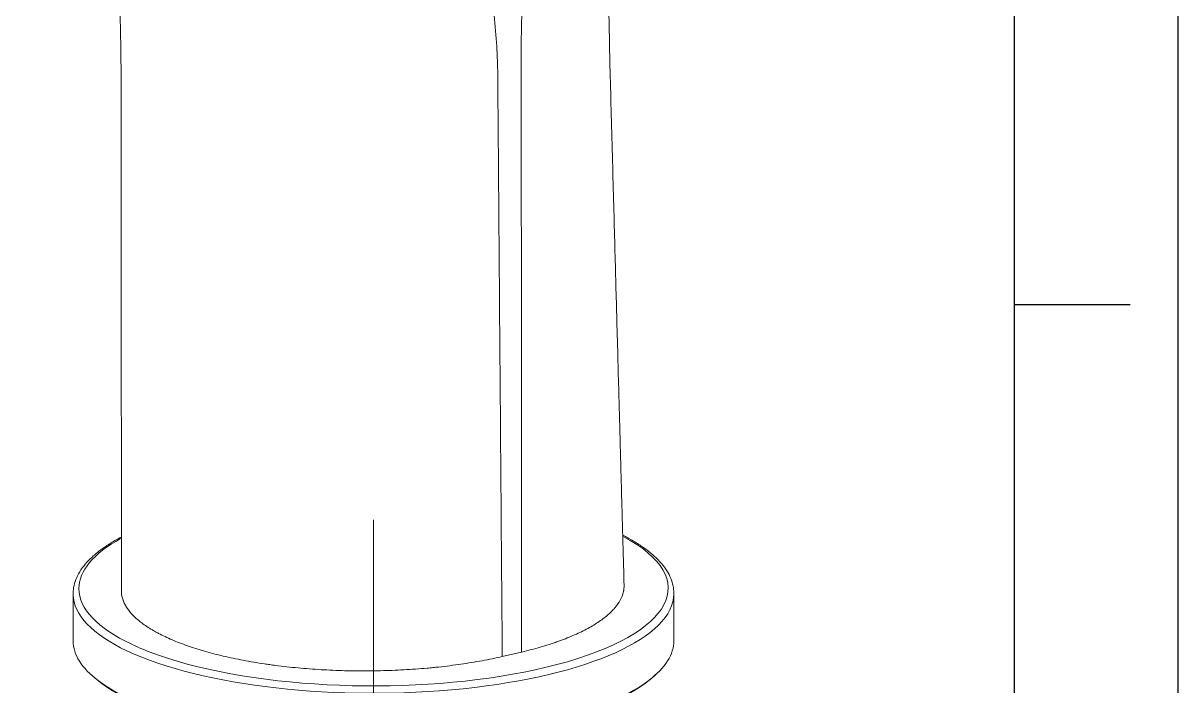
# Model space of a CAD drawing. Extents: x 9509 to 10103, y -14876 to -14456.
# Drawn here: x 10002.8 to 10102.8, y -14659.6 to -14602.2 of the extents above; entities that cross this region are included whole.
import ezdxf

# ---------------------------------------------------------------- set-up
doc = ezdxf.new("R2010")
doc.units = 0
doc.header["$MEASUREMENT"] = 0
doc.linetypes.add('CENTER', pattern=[47.5, 22, -8.5, 8.5, -8.5])
doc.linetypes.add('HIDDEN2', pattern=[4.7625, 3.175, -1.5875])
doc.layers.get('0').update_dxf_attribs({"linetype": 'CONTINUOUS'})
doc.layers.add('1', color=4, linetype='HIDDEN2')

msp = doc.modelspace()

# ---------------------------------------------------------------- linework, layer by layer
for p, q in [((10088.629, -14861.638), (10088.629, -14469.921)), ((10088.629, -14626.608), (10098.629, -14626.608))]:
    msp.add_line(p, q)
msp.add_lwpolyline([(9508.831, -14455.78), (10102.77, -14455.78), (10102.77, -14875.78), (9508.831, -14875.78)], close=True)
msp.add_point((10088.629, -14626.608))
at = {"layer": '1', "color": 1, "linetype": 'CENTER', "lineweight": 13}
msp.add_line((10033.153, -14662.128), (10033.143, -14645.239), dxfattribs=at)
at = {"layer": '1', "color": 7, "linetype": 'Continuous', "lineweight": 18}
for p, q in [((10007.147, -14651.671), (10007.149, -14655.729)), ((10059.149, -14655.696), (10059.147, -14651.638)), ((10044.291, -14657.078), (10045.966, -14656.691))]:
    msp.add_line(p, q, dxfattribs=at)
at = {"layer": '1', "color": 1, "linetype": 'Continuous', "lineweight": 13}
for centre, major_axis, start_param, end_param in [((10033.146, -14651.183), (-25.5, -0.016), 5.743871, 6.283185), ((10033.146, -14651.183), (-25.5, -0.016), 2.242173, 3.701443), ((10033.147, -14651.655), (26, 0.017), 3.146657, 3.749548), ((10033.146, -14651.183), (-25.5, -0.016), 0, 0.607956), ((10033.147, -14651.655), (26, 0.017), 3.749548, 6.281083), ((10033.146, -14651.183), (-25.5, -0.016), 0.607956, 0.840826), ((10033.149, -14655.713), (-26, -0.017), 0.410821, 2.729414)]:
    msp.add_ellipse(centre, major_axis=major_axis, ratio=0.330963, start_param=start_param, end_param=end_param, dxfattribs=at)
at = {"layer": '1', "color": 7, "linetype": 'Continuous', "lineweight": 18}
for centre, major_axis, start_param, end_param in [((10033.147, -14651.655), (26, 0.017), 3.141552, 3.146657), ((10033.149, -14655.713), (-26, -0.017), 0.000058, 0.410821), ((10033.149, -14655.713), (-26, -0.017), 2.729414, 3.141552), ((10033.146, -14651.183), (-25.5, -0.016), 0.840826, 2.242173), ((10033.149, -14655.901), (25.8, 0.016), 3.525023, 5.974974)]:
    msp.add_ellipse(centre, major_axis=major_axis, ratio=0.330963, start_param=start_param, end_param=end_param, dxfattribs=at)
for points, degree, knots in [([(10054.837, -14650.887), (10054.813, -14650.035), (10054.764, -14648.264), (10054.694, -14645.714), (10054.63, -14643.378), (10054.577, -14641.467), (10054.535, -14639.938), (10054.499, -14638.617), (10054.452, -14636.891), (10054.387, -14634.513), (10054.301, -14631.37), (10054.212, -14628.113), (10054.122, -14624.804), (10054.033, -14621.504), (10053.937, -14617.945), (10053.834, -14614.147), (10053.729, -14610.27), (10053.626, -14606.504), (10053.546, -14602.909), (10053.497, -14599.547), (10053.481, -14596.434), (10053.522, -14593.698), (10053.588, -14591.573), (10053.657, -14589.98), (10053.715, -14588.841), (10053.773, -14587.85), (10053.834, -14586.903), (10053.914, -14585.754), (10054.031, -14584.193), (10054.199, -14582.12), (10054.427, -14579.574), (10054.728, -14576.56), (10055.117, -14573.084), (10055.612, -14569.155), (10056.233, -14564.781), (10057.002, -14559.972), (10057.943, -14554.74), (10058.674, -14551.121), (10059.075, -14549.244)], 3, [0, 0, 0, 0, 0.024554, 0.05107, 0.07351, 0.091872, 0.106157, 0.117559, 0.129934, 0.15591, 0.186144, 0.220635, 0.249906, 0.281671, 0.315929, 0.352681, 0.391358, 0.427908, 0.46153, 0.495523, 0.525883, 0.552604, 0.575686, 0.588336, 0.599553, 0.609342, 0.617734, 0.627784, 0.64372, 0.664456, 0.689978, 0.720265, 0.755293, 0.79503, 0.83943, 0.888441, 0.941992, 1, 1, 1, 1]), ([(10045.966, -14656.691), (10045.95, -14631.869), (10045.934, -14607.047), (10045.932, -14604.096), (10045.937, -14603.649), (10045.956, -14601.926), (10046.205, -14596.833), (10046.645, -14593.332), (10046.966, -14590.78), (10047.637, -14586.404), (10048.162, -14582.979), (10048.771, -14579.473), (10051.186, -14565.58), (10054.69, -14551.803)], 2, [0, 0, 0, 0.477317, 0.477317, 0.509985, 0.509985, 0.542653, 0.607988, 0.607988, 0.673323, 0.673323, 0.738659, 0.738659, 1, 1, 1]), ([(10044.291, -14657.078), (10044.262, -14653.394), (10044.234, -14649.709), (10044.177, -14642.341), (10044.148, -14638.657), (10044.091, -14631.29), (10044.062, -14627.606), (10044.019, -14622.08), (10044.005, -14620.238), (10043.984, -14617.475), (10043.977, -14616.553), (10043.963, -14614.711), (10043.956, -14613.79), (10043.942, -14611.948), (10043.934, -14611.027), (10043.923, -14609.646), (10043.917, -14608.956), (10043.912, -14608.265), (10043.909, -14607.804), (10043.907, -14607.574), (10043.904, -14607.113), (10043.903, -14606.883), (10043.897, -14606.423), (10043.893, -14606.194), (10043.88, -14605.736), (10043.872, -14605.508), (10043.852, -14605.054), (10043.841, -14604.827), (10043.779, -14603.694), (10043.641, -14601.895), (10043.422, -14600.125), (10043.227, -14598.808), (10043.157, -14598.371), (10043.007, -14597.5), (10042.927, -14597.066), (10042.67, -14595.771), (10042.477, -14594.915), (10042.155, -14593.643), (10042.042, -14593.221), (10041.895, -14592.695), (10041.865, -14592.59), (10041.804, -14592.38), (10041.774, -14592.276), (10041.681, -14591.962), (10041.618, -14591.754), (10041.296, -14590.719), (10041.019, -14589.904), (10040.423, -14588.303), (10040.106, -14587.516), (10039.599, -14586.357), (10039.425, -14585.974), (10039.201, -14585.5), (10039.156, -14585.405), (10039.066, -14585.217), (10039.02, -14585.123), (10038.882, -14584.841), (10038.417, -14583.909), (10037.923, -14583.006), (10037.1, -14581.599), (10036.241, -14580.23), (10035.314, -14578.934), (10033.872, -14577.045), (10032.842, -14575.86), (10031.193, -14574.194), (10030.625, -14573.657), (10029.967, -14573.075), (10029.894, -14573.011), (10029.746, -14572.883), (10029.525, -14572.693), (10029.005, -14572.255), (10028.552, -14571.894), (10027.637, -14571.189), (10027.015, -14570.742), (10025.746, -14569.895), (10025.099, -14569.494), (10023.782, -14568.739), (10022.441, -14568.03), (10021.052, -14567.413), (10019.638, -14566.843), (10018.919, -14566.581), (10018.005, -14566.283), (10017.821, -14566.225), (10017.545, -14566.14), (10017.452, -14566.112), (10017.267, -14566.057), (10016.804, -14565.921), (10016.339, -14565.796), (10015.217, -14565.514), (10014.464, -14565.352), (10012.946, -14565.077), (10011.417, -14564.853), (10009.866, -14564.729), (10008.304, -14564.654), (10007.517, -14564.642), (10005.933, -14564.668), (10005.135, -14564.707), (10003.93, -14564.802), (10003.527, -14564.84), (10003.021, -14564.896), (10002.92, -14564.908), (10002.717, -14564.932), (10002.616, -14564.944), (10002.312, -14564.982), (10001.703, -14565.063), (10001.095, -14565.159), (10000.283, -14565.298), (9999.878, -14565.375), (9999.269, -14565.498), (9999.066, -14565.541), (9998.66, -14565.629), (9998.458, -14565.674), (9998.052, -14565.766), (9997.849, -14565.813), (9997.443, -14565.906), (9996.835, -14566.048), (9996.226, -14566.192), (9995.415, -14566.383), (9995.009, -14566.479), (9993.792, -14566.767), (9992.98, -14566.958), (9990.546, -14567.532), (9988.923, -14567.915), (9984.054, -14569.062), (9980.808, -14569.825), (9971.07, -14572.113), (9964.578, -14573.637), (9958.086, -14575.159)], 3, [0, 0, 0, 0, 0.0625, 0.0625, 0.125, 0.125, 0.1875, 0.1875, 0.21875, 0.21875, 0.234375, 0.234375, 0.25, 0.25, 0.265625, 0.265625, 0.273437, 0.277344, 0.277344, 0.28125, 0.28125, 0.285156, 0.285156, 0.289062, 0.289062, 0.292969, 0.292969, 0.296875, 0.296875, 0.3125, 0.328125, 0.328125, 0.335937, 0.335937, 0.34375, 0.34375, 0.359375, 0.359375, 0.367187, 0.367187, 0.369141, 0.369141, 0.371094, 0.371094, 0.375, 0.375, 0.390625, 0.390625, 0.40625, 0.40625, 0.414062, 0.414062, 0.416016, 0.416016, 0.417969, 0.417969, 0.421875, 0.4375, 0.4375, 0.453125, 0.46875, 0.46875, 0.5, 0.5, 0.515625, 0.515625, 0.517578, 0.517578, 0.519531, 0.523437, 0.53125, 0.53125, 0.546875, 0.546875, 0.5625, 0.5625, 0.578125, 0.59375, 0.59375, 0.609375, 0.609375, 0.613281, 0.613281, 0.615234, 0.615234, 0.617187, 0.625, 0.625, 0.640625, 0.640625, 0.65625, 0.671875, 0.671875, 0.6875, 0.6875, 0.703125, 0.703125, 0.710937, 0.710937, 0.712891, 0.712891, 0.714844, 0.714844, 0.71875, 0.726562, 0.726562, 0.734375, 0.734375, 0.738281, 0.738281, 0.742187, 0.742187, 0.746094, 0.746094, 0.75, 0.757812, 0.757812, 0.765625, 0.765625, 0.78125, 0.78125, 0.8125, 0.8125, 0.875, 0.875, 1, 1, 1, 1]), ([(9956.301, -14583.325), (9956.632, -14583.255), (9958.521, -14582.855), (9961.848, -14582.151), (9966.161, -14581.238), (9970.117, -14580.401), (9973.696, -14579.644), (9976.904, -14578.965), (9979.746, -14578.363), (9982.245, -14577.833), (9984.475, -14577.36), (9986.405, -14576.951), (9987.999, -14576.619), (9989.155, -14576.378), (9989.843, -14576.24), (9990.248, -14576.162), (9990.527, -14576.111), (9990.933, -14576.043), (9991.427, -14575.973), (9991.946, -14575.916), (9992.427, -14575.878), (9992.986, -14575.849), (9993.605, -14575.839), (9994.268, -14575.858), (9994.885, -14575.9), (9995.545, -14575.972), (9996.189, -14576.075), (9996.736, -14576.189), (9997.119, -14576.282), (9997.472, -14576.377), (9997.881, -14576.499), (9998.337, -14576.653), (9998.93, -14576.878), (9999.664, -14577.199), (10000.511, -14577.642), (10001.406, -14578.188), (10002.296, -14578.821), (10003.2, -14579.571), (10004.191, -14580.515), (10005.194, -14581.634), (10006.204, -14582.974), (10007.144, -14584.439), (10008.09, -14586.191), (10008.893, -14588.03), (10009.533, -14589.84), (10009.997, -14591.42), (10010.371, -14592.987), (10010.651, -14594.454), (10010.843, -14595.721), (10010.972, -14596.777), (10011.064, -14597.73), (10011.13, -14598.657), (10011.164, -14599.661), (10011.197, -14600.842), (10011.238, -14602.315), (10011.273, -14604.138), (10011.301, -14606.31), (10011.306, -14608.833), (10011.306, -14611.704), (10011.31, -14615.099), (10011.312, -14619.054), (10011.315, -14623.603), (10011.317, -14628.602), (10011.32, -14634.052), (10011.323, -14639.95), (10011.326, -14645.777), (10011.327, -14649.638), (10011.328, -14651.383)], 3, [0, 0, 0, 0, 0.007555, 0.043122, 0.075971, 0.106106, 0.133536, 0.157846, 0.179555, 0.198667, 0.215188, 0.230819, 0.243114, 0.252076, 0.257711, 0.259371, 0.261851, 0.266734, 0.273679, 0.280751, 0.287001, 0.292943, 0.303775, 0.31328, 0.321588, 0.331214, 0.343571, 0.351806, 0.357355, 0.362245, 0.369085, 0.377433, 0.384895, 0.398768, 0.414019, 0.427392, 0.443485, 0.459052, 0.473487, 0.494068, 0.511653, 0.528369, 0.547414, 0.569228, 0.583388, 0.597194, 0.610278, 0.622322, 0.632169, 0.639822, 0.646662, 0.65317, 0.659395, 0.666912, 0.676699, 0.688761, 0.703098, 0.719708, 0.738587, 0.759732, 0.786672, 0.816566, 0.849412, 0.885207, 0.923947, 0.965626, 1, 1, 1, 1]), ([(10011.318, -14646.737), (10011.256, -14646.769), (10010.856, -14646.984), (10010.166, -14647.392), (10009.334, -14647.981), (10008.625, -14648.598), (10008.046, -14649.24), (10007.602, -14649.904), (10007.305, -14650.583), (10007.159, -14651.193), (10007.153, -14651.572), (10007.163, -14651.722)], 3, [0, 0, 0, 0, 0.023301, 0.152577, 0.282185, 0.412045, 0.541722, 0.670358, 0.79674, 0.919944, 1, 1, 1, 1]), ([(10059.135, -14651.66), (10059.142, -14651.482), (10059.122, -14651.084), (10058.958, -14650.467), (10058.657, -14649.819), (10058.223, -14649.183), (10057.656, -14648.559), (10056.956, -14647.952), (10056.128, -14647.366), (10055.364, -14646.915), (10054.877, -14646.66), (10054.732, -14646.586)], 3, [0, 0, 0, 0, 0.092225, 0.208689, 0.326318, 0.446603, 0.569757, 0.694982, 0.821225, 0.9477, 1, 1, 1, 1]), ([(10054.837, -14650.887), (10054.84, -14650.985), (10054.836, -14651.083), (10054.821, -14651.238), (10054.81, -14651.324), (10054.794, -14651.409), (10054.782, -14651.466), (10054.775, -14651.494), (10054.713, -14651.75), (10054.625, -14651.975), (10054.385, -14652.42), (10054.08, -14652.859), (10053.65, -14653.288), (10053.28, -14653.606), (10053.149, -14653.711), (10052.87, -14653.92), (10052.723, -14654.023), (10052.262, -14654.328), (10051.928, -14654.525), (10051.204, -14654.907), (10050.814, -14655.091), (10049.981, -14655.449), (10049.537, -14655.622), (10048.946, -14655.831), (10048.827, -14655.872), (10048.585, -14655.953), (10048.463, -14655.994), (10048.092, -14656.113), (10047.839, -14656.19), (10047.065, -14656.415), (10046.527, -14656.557), (10045.966, -14656.691)], 3, [0, 0, 0, 0, 0.04364, 0.04364, 0.068808, 0.081391, 0.081391, 0.093975, 0.093975, 0.194644, 0.194644, 0.295314, 0.395983, 0.395983, 0.446318, 0.446318, 0.496653, 0.496653, 0.597322, 0.597322, 0.697992, 0.697992, 0.798661, 0.798661, 0.823828, 0.823828, 0.848996, 0.848996, 0.899331, 0.899331, 1, 1, 1, 1]), ([(10044.291, -14657.078), (10043.724, -14657.208), (10043.141, -14657.329), (10041.947, -14657.55), (10041.335, -14657.651), (10040.082, -14657.833), (10039.44, -14657.914), (10038.701, -14657.994), (10038.619, -14658.002), (10038.454, -14658.019), (10038.371, -14658.028), (10038.122, -14658.052), (10037.956, -14658.068), (10037.456, -14658.113), (10037.122, -14658.14), (10036.117, -14658.213), (10035.442, -14658.251), (10034.086, -14658.303), (10033.403, -14658.319), (10032.374, -14658.325), (10032.03, -14658.325), (10031.598, -14658.321), (10031.512, -14658.319), (10031.339, -14658.317), (10031.252, -14658.316), (10030.993, -14658.311), (10030.821, -14658.307), (10030.306, -14658.294), (10029.622, -14658.27), (10028.946, -14658.236), (10027.937, -14658.176), (10027.272, -14658.125), (10025.955, -14658.002), (10025.304, -14657.93), (10024.58, -14657.836), (10024.499, -14657.826), (10024.339, -14657.804), (10024.099, -14657.772), (10023.862, -14657.737), (10023.391, -14657.668), (10023.081, -14657.619), (10022.166, -14657.465), (10021.573, -14657.353), (10020.423, -14657.109), (10019.866, -14656.978), (10019.056, -14656.767), (10018.791, -14656.695), (10018.465, -14656.601), (10018.4, -14656.582), (10018.271, -14656.544), (10018.078, -14656.486), (10017.89, -14656.428), (10017.27, -14656.231), (10016.8, -14656.066), (10015.912, -14655.723), (10015.494, -14655.544), (10014.907, -14655.266), (10014.717, -14655.171), (10014.443, -14655.027), (10014.354, -14654.978), (10014.178, -14654.88), (10014.092, -14654.83), (10013.669, -14654.581), (10013.363, -14654.377), (10012.814, -14653.962), (10012.571, -14653.751), (10012.148, -14653.321), (10011.967, -14653.102), (10011.782, -14652.824), (10011.73, -14652.74), (10011.682, -14652.656), (10011.651, -14652.6), (10011.636, -14652.571), (10011.564, -14652.43), (10011.515, -14652.317), (10011.394, -14651.979), (10011.347, -14651.753), (10011.33, -14651.479), (10011.328, -14651.431), (10011.328, -14651.383)], 3, [0, 0, 0, 0, 0.045022, 0.045022, 0.090043, 0.090043, 0.135065, 0.135065, 0.140693, 0.140693, 0.146321, 0.146321, 0.157576, 0.157576, 0.180087, 0.180087, 0.225109, 0.225109, 0.27013, 0.27013, 0.292641, 0.292641, 0.298269, 0.298269, 0.303897, 0.303897, 0.315152, 0.315152, 0.337663, 0.360174, 0.360174, 0.405195, 0.405195, 0.450217, 0.450217, 0.455845, 0.455845, 0.461473, 0.472728, 0.472728, 0.495239, 0.495239, 0.540261, 0.540261, 0.585282, 0.585282, 0.607793, 0.607793, 0.613421, 0.613421, 0.619049, 0.630304, 0.630304, 0.675326, 0.675326, 0.720348, 0.720348, 0.742858, 0.742858, 0.754114, 0.754114, 0.765369, 0.765369, 0.810391, 0.810391, 0.855413, 0.855413, 0.900434, 0.900434, 0.91169, 0.917318, 0.917318, 0.922945, 0.922945, 0.945456, 0.945456, 0.990478, 0.990478, 1, 1, 1, 1])]:
    msp.add_open_spline(points, degree=degree, knots=knots, dxfattribs=at)

doc.saveas('drawing.dxf')
